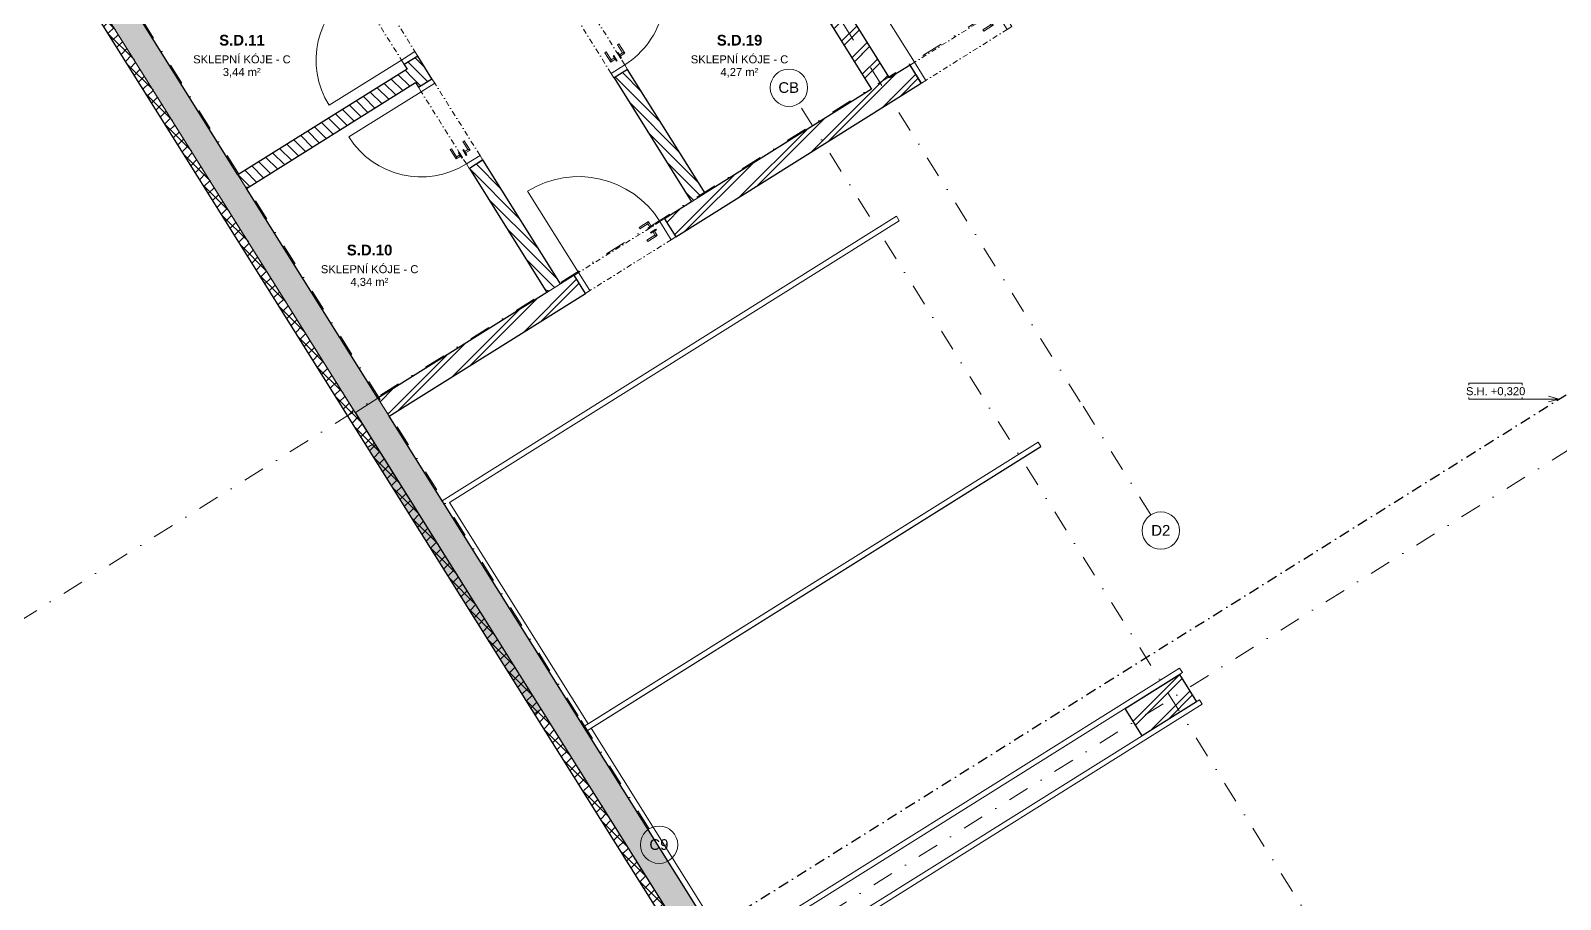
# Model space of a CAD drawing. Header units: millimetres. Extents: x -257414 to 61410, y -2356 to 77022.
# Drawn here: x -247661 to -233322, y 43236 to 51384 of the extents above; entities that cross this region are included whole.
import ezdxf

# ---------------------------------------------------------------- set-up
doc = ezdxf.new("R2010")
doc.units = ezdxf.units.MM
for name, pattern in [('HA_DashDot_10mm-S3mm', [500, 200, -150, 0, -150]), ('HA_DashDot_2_2mm-S0_6mm', [110, 50, -30, 0, -30]), ('HA_DashDot_4mm-S1mm', [200, 100, -50, 0, -50])]:
    doc.linetypes.add(name, pattern=pattern)
for name, color, linetype, lineweight in [('-UNDERLAY_A-AREA-____-IDEN', 9, 'Continuous', 9), ('-UNDERLAY_A-DOOR-____-OTLN', 9, 'Continuous', 9), ('-UNDERLAY_A-DOOR-FRAM-MCUT', 9, 'Continuous', 9), ('-UNDERLAY_A-FLOR-____-OTLN', 9, 'Continuous', 9), ('-UNDERLAY_A-FLOR-____-OVHD', 9, 'HA_DashDot_4mm-S1mm', 25), ('-UNDERLAY_A-FLOR-____-PATT', 9, 'Continuous', 9), ('-UNDERLAY_A-WALL-____-MCUT', 9, 'Continuous', 9), ('-UNDERLAY_A-WALL-____-PATT', 9, 'Continuous', 25), ('-UNDERLAY_C-PRKG-____-OTLN', 9, 'Continuous', 9), ('-UNDERLAY_G-____-____-DIMS', 9, 'Continuous', 5), ('-UNDERLAY_I-WALL-____-MCUT', 9, 'Continuous', 25), ('-UNDERLAY_S-COLS-____-MCUT', 9, 'Continuous', 25), ('-UNDERLAY_S-COLS-____-OTLN', 9, 'Continuous', 9), ('-UNDERLAY_S-GRID-____-IDEN', 9, 'Continuous', 9), ('-UNDERLAY_S-GRID-____-OTLN', 9, 'Continuous', 5), ('A-DOOR-____-MCUT', 9, 'HA_DashDot_2_2mm-S0_6mm', 9), ('A-DOOR-____-OTLN', 9, 'Continuous', 9), ('C-PRKG-____-OTLN', 9, 'Continuous', 5)]:
    doc.layers.add(name, color=color, linetype=linetype, lineweight=lineweight)
doc.styles.add('Arial_1', font='arial.ttf', dxfattribs={"height": 100})
doc.styles.add('Arial_2', font='arial.ttf', dxfattribs={"height": 75})
doc.styles.add('Arial_B', font='arialbd.ttf', dxfattribs={"height": 100})
pattern_1 = [(45, (39655.53, 4369.22), (-125.7236, 125.7236), []), (45, (39655.53, 4559.72), (-125.7236, 125.7236), [])]
pattern_2 = [(135, (39655.53, 4369.22), (-53.03301, -53.03301), [])]

# ---------------------------------------------------------------- blocks, each defined once
blk = doc.blocks.new('HA_sCO_Rectangle - 300X600-1468925-1PP')
at = {"layer": '-UNDERLAY_S-COLS-____-OTLN', "lineweight": 5}
h = blk.add_hatch(dxfattribs=at)
h.set_pattern_fill('FP_9', color=256, style=0, pattern_type=2)
h.set_pattern_definition([(102.939, (50834.08, 721.8), (-173.2855, -39.81183), []), (102.939, (50672.63, 822.92), (-173.2855, -39.81183), [])])
h.paths.add_polyline_path([(150, -300), (150, 300), (-150, 300), (-150, -300)])
at = {"layer": '-UNDERLAY_S-COLS-____-MCUT'}
for p, q in [((-150, 300), (150, 300)), ((-150, -300), (-150, 300)), ((150, 300), (150, -300)), ((150, -300), (-150, -300))]:
    blk.add_line(p, q, dxfattribs=at)
blk = doc.blocks.new('HA_PA_Perpendicular_SingleStall - Generic-1370711-1PP')
at = {"layer": 'C-PRKG-____-OTLN'}
for p, q in [((-25, 25), (-25, -5000)), ((2525, 25), (2525, -5000)), ((25, -25), (2475, -25)), ((25, -5000), (25, -25)), ((2475, -25), (2475, -5000)), ((-25, -5000), (25, -5000)), ((2525, -5000), (2475, -5000))]:
    blk.add_line(p, q, dxfattribs=at)
blk = doc.blocks.new('HA_PA_Perpendicular_SingleStall - Generic-V8-1PP')
at = {"layer": 'C-PRKG-____-OTLN'}
for p, q in [((-25, 25), (-25, -5000)), ((2525, 25), (2525, -4365)), ((25, -25), (2475, -25)), ((25, -5000), (25, -25)), ((2475, -25), (2475, -5000)), ((-25, -5000), (25, -5000)), ((2525, -5000), (2475, -5000)), ((2525, -4965), (2525, -5000))]:
    blk.add_line(p, q, dxfattribs=at)
blk = doc.blocks.new('HA_DR_Single_Swing_Solid - In_900x1970_SKLEP-1383690-1PP')
at = {"layer": '-UNDERLAY_A-DOOR-FRAM-MCUT'}
for p, q in [((-450, 100), (-500, 100)), ((-500, 100), (-500, -100)), ((-450, -100), (-450, 100)), ((500, 100), (450, 100)), ((450, 100), (450, -100)), ((500, -100), (500, 100)), ((-500, -100), (-450, -100)), ((450, -100), (500, -100))]:
    blk.add_line(p, q, dxfattribs=at)
at = {"layer": 'A-DOOR-____-MCUT'}
for p, q in [((-450, 100), (450, 100)), ((-450, -100), (450, -100))]:
    blk.add_line(p, q, dxfattribs=at)
at = {"layer": 'A-DOOR-____-OTLN'}
for p, q in [((-380, -52), (-320, -52)), ((-380, -52), (-380, -60)), ((-320, -60), (-380, -60)), ((-380, -100), (-320, -100)), ((-380, -100), (-380, -108)), ((-320, -108), (-380, -108)), ((-358, -3), (-358, -52)), ((-255, -3), (-358, -3)), ((-358, -108), (-358, -158)), ((-343, -52), (-343, -18)), ((-343, -18), (-255, -18)), ((-343, -143), (-343, -108)), ((-255, -143), (-343, -143)), ((-320, -60), (-320, -52)), ((-320, -108), (-320, -100)), ((-255, -3), (-255, -18)), ((-255, -143), (-255, -158)), ((-358, -158), (-255, -158))]:
    blk.add_line(p, q, dxfattribs=at)
at = {"layer": 'A-DOOR-____-OTLN', "lineweight": 5}
blk.add_line((450, -1000), (450, -100), dxfattribs=at)
blk.add_arc((450, -100), 900, 180, 270, dxfattribs=at)
at = {"layer": 'A-DOOR-____-OTLN'}
for points in [[(-343, -18), (-343, -18), (-343, -17), (-343, -17), (-343, -17), (-344, -16), (-344, -16), (-345, -15), (-345, -15), (-346, -14), (-347, -13), (-347, -13), (-348, -12), (-348, -12), (-349, -11), (-349, -11), (-350, -10), (-350, -10), (-350, -10), (-351, -9), (-351, -9), (-352, -8), (-352, -8), (-353, -7), (-353, -7), (-354, -6), (-354, -6), (-355, -5), (-355, -5), (-356, -4), (-356, -4), (-357, -3), (-357, -3), (-357, -3), (-358, -3), (-358, -3)], [(-358, -158), (-358, -158), (-357, -157), (-357, -157), (-357, -157), (-356, -156), (-356, -156), (-355, -155), (-355, -155), (-354, -154), (-353, -153), (-353, -153), (-352, -152), (-352, -152), (-351, -151), (-351, -151), (-350, -150), (-350, -150), (-350, -150), (-349, -149), (-349, -149), (-348, -148), (-348, -148), (-347, -147), (-347, -147), (-346, -146), (-346, -146), (-345, -145), (-345, -145), (-344, -144), (-344, -144), (-343, -143), (-343, -143), (-343, -143), (-343, -143), (-343, -143)]]:
    blk.add_open_spline(points, degree=3, knots=[0, 0, 0, 0, 0.083333, 0.125, 0.166667, 0.208333, 0.229167, 0.25, 0.291667, 0.333333, 0.354167, 0.375, 0.395833, 0.416667, 0.4375, 0.458333, 0.479167, 0.5, 0.520833, 0.541667, 0.5625, 0.583333, 0.604167, 0.625, 0.645833, 0.666667, 0.6875, 0.708333, 0.75, 0.770833, 0.791667, 0.833333, 0.875, 0.916667, 1, 1, 1, 1], dxfattribs=at)
blk = doc.blocks.new('HA_DR_Single_Swing_Solid - In_800x1970_SKLEP-V14-1PP')
at = {"layer": '-UNDERLAY_A-DOOR-FRAM-MCUT'}
for p, q in [((-400, 75), (-450, 75)), ((-450, 75), (-450, -75)), ((-400, -75), (-400, 75)), ((450, 75), (400, 75)), ((400, 75), (400, -75)), ((450, -75), (450, 75)), ((-450, -75), (-400, -75)), ((400, -75), (450, -75))]:
    blk.add_line(p, q, dxfattribs=at)
at = {"layer": 'A-DOOR-____-MCUT'}
for p, q in [((-400, 75), (400, 75)), ((-400, -75), (400, -75))]:
    blk.add_line(p, q, dxfattribs=at)
at = {"layer": 'A-DOOR-____-OTLN'}
for p, q in [((-308, 22), (-308, -27)), ((-205, 22), (-308, 22)), ((-293, -27), (-293, 7)), ((-293, 7), (-205, 7)), ((-205, 22), (-205, 7)), ((-330, -27), (-270, -27)), ((-330, -27), (-330, -35)), ((-270, -35), (-330, -35)), ((-330, -75), (-270, -75)), ((-330, -75), (-330, -83)), ((-270, -83), (-330, -83)), ((-308, -83), (-308, -133)), ((-308, -133), (-205, -133)), ((-293, -118), (-293, -83)), ((-205, -118), (-293, -118)), ((-270, -35), (-270, -27)), ((-270, -83), (-270, -75)), ((-205, -118), (-205, -133))]:
    blk.add_line(p, q, dxfattribs=at)
at = {"layer": 'A-DOOR-____-OTLN', "lineweight": 5}
blk.add_line((400, -875), (400, -75), dxfattribs=at)
blk.add_arc((400, -75), 800, 180, 270, dxfattribs=at)
at = {"layer": 'A-DOOR-____-OTLN'}
for points in [[(-293, 7), (-293, 7), (-293, 8), (-293, 8), (-293, 8), (-294, 9), (-294, 9), (-295, 10), (-295, 10), (-296, 11), (-297, 12), (-297, 12), (-298, 13), (-298, 13), (-299, 14), (-299, 14), (-300, 15), (-300, 15), (-300, 15), (-301, 16), (-301, 16), (-302, 17), (-302, 17), (-303, 18), (-303, 18), (-304, 19), (-304, 19), (-305, 20), (-305, 20), (-306, 21), (-306, 21), (-307, 22), (-307, 22), (-307, 22), (-308, 22), (-308, 22)], [(-308, -133), (-308, -133), (-307, -132), (-307, -132), (-307, -132), (-306, -131), (-306, -131), (-305, -130), (-305, -130), (-304, -129), (-303, -128), (-303, -128), (-302, -127), (-302, -127), (-301, -126), (-301, -126), (-300, -125), (-300, -125), (-300, -125), (-299, -124), (-299, -124), (-298, -123), (-298, -123), (-297, -122), (-297, -122), (-296, -121), (-296, -121), (-295, -120), (-295, -120), (-294, -119), (-294, -119), (-293, -118), (-293, -118), (-293, -118), (-293, -118), (-293, -118)]]:
    blk.add_open_spline(points, degree=3, knots=[0, 0, 0, 0, 0.083333, 0.125, 0.166667, 0.208333, 0.229167, 0.25, 0.291667, 0.333333, 0.354167, 0.375, 0.395833, 0.416667, 0.4375, 0.458333, 0.479167, 0.5, 0.520833, 0.541667, 0.5625, 0.583333, 0.604167, 0.625, 0.645833, 0.666667, 0.6875, 0.708333, 0.75, 0.770833, 0.791667, 0.833333, 0.875, 0.916667, 1, 1, 1, 1], dxfattribs=at)
blk = doc.blocks.new('HA_DR_Single_Swing_Solid - In_800x1970_SKLEP-V15-1PP')
at = {"layer": '-UNDERLAY_A-DOOR-FRAM-MCUT'}
for p, q in [((-450, -75), (-450, 75)), ((-450, 75), (-400, 75)), ((-400, 75), (-400, -75)), ((400, 75), (450, 75)), ((400, -75), (400, 75)), ((450, 75), (450, -75)), ((-400, -75), (-450, -75)), ((450, -75), (400, -75))]:
    blk.add_line(p, q, dxfattribs=at)
at = {"layer": 'A-DOOR-____-MCUT'}
for p, q in [((-400, 75), (400, 75)), ((-400, -75), (400, -75))]:
    blk.add_line(p, q, dxfattribs=at)
at = {"layer": 'A-DOOR-____-OTLN', "lineweight": 5}
blk.add_line((400, 875), (400, 75), dxfattribs=at)
at = {"layer": 'A-DOOR-____-OTLN'}
for p, q in [((-330, 83), (-270, 83)), ((-330, 83), (-330, 75)), ((-270, 75), (-330, 75)), ((-330, 35), (-270, 35)), ((-330, 35), (-330, 27)), ((-270, 27), (-330, 27)), ((-308, 132), (-308, 83)), ((-205, 132), (-308, 132)), ((-308, 27), (-308, -22)), ((-293, 83), (-293, 118)), ((-293, 118), (-205, 118)), ((-293, -8), (-293, 27)), ((-270, 75), (-270, 83)), ((-270, 27), (-270, 35)), ((-205, 132), (-205, 118)), ((-308, -22), (-205, -22)), ((-205, -8), (-293, -8)), ((-205, -8), (-205, -22))]:
    blk.add_line(p, q, dxfattribs=at)
at = {"layer": 'A-DOOR-____-OTLN', "lineweight": 5}
blk.add_arc((400, 75), 800, 90, 180, dxfattribs=at)
at = {"layer": 'A-DOOR-____-OTLN'}
for points in [[(-293, 118), (-293, 118), (-293, 118), (-293, 118), (-293, 118), (-294, 119), (-294, 119), (-295, 120), (-295, 120), (-296, 121), (-297, 122), (-297, 122), (-298, 123), (-298, 123), (-299, 124), (-299, 124), (-300, 125), (-300, 125), (-300, 125), (-301, 126), (-301, 126), (-302, 127), (-302, 127), (-303, 128), (-303, 128), (-304, 129), (-304, 129), (-305, 130), (-305, 130), (-306, 131), (-306, 131), (-307, 132), (-307, 132), (-307, 132), (-308, 132), (-308, 132)], [(-308, -22), (-308, -22), (-307, -22), (-307, -22), (-307, -22), (-306, -21), (-306, -21), (-305, -20), (-305, -20), (-304, -19), (-303, -18), (-303, -18), (-302, -17), (-302, -17), (-301, -16), (-301, -16), (-300, -15), (-300, -15), (-300, -15), (-299, -14), (-299, -14), (-298, -13), (-298, -13), (-297, -12), (-297, -12), (-296, -11), (-296, -11), (-295, -10), (-295, -10), (-294, -9), (-294, -9), (-293, -8), (-293, -8), (-293, -8), (-293, -8), (-293, -8)]]:
    blk.add_open_spline(points, degree=3, knots=[0, 0, 0, 0, 0.083333, 0.125, 0.166667, 0.208333, 0.229167, 0.25, 0.291667, 0.333333, 0.354167, 0.375, 0.395833, 0.416667, 0.4375, 0.458333, 0.479167, 0.5, 0.520833, 0.541667, 0.5625, 0.583333, 0.604167, 0.625, 0.645833, 0.666667, 0.6875, 0.708333, 0.75, 0.770833, 0.791667, 0.833333, 0.875, 0.916667, 1, 1, 1, 1], dxfattribs=at)
blk = doc.blocks.new('Grid - Radius 3_5mm-353793-1PP')
at = {"layer": '-UNDERLAY_S-GRID-____-IDEN'}
blk.add_circle((0, 0), 3.5, dxfattribs=at)
blk = doc.blocks.new('Spot Elevations - Generic-448778-1PP')
at = {"layer": '-UNDERLAY_G-____-____-DIMS', "lineweight": 9}
for p, q in [((-5, 0), (-5, 3)), ((-5, 3), (5, 3)), ((5, 3), (5, 0)), ((5, 0), (-5, 0))]:
    blk.add_line(p, q, dxfattribs=at)
blk = doc.blocks.new('A$C4e1402a9')
at = {"layer": '-UNDERLAY_A-FLOR-____-PATT'}
h = blk.add_hatch(color=256, dxfattribs=at)
h.paths.add_polyline_path([(6187, 46987), (6254, 47029), (4691, 49525), (4623, 49482), (5385, 48266)])
h.paths.add_polyline_path([(20996, 56263), (21170, 56372), (19607, 58868), (19433, 58759), (20307, 57364)])
at = {"layer": '-UNDERLAY_A-WALL-____-PATT', "lineweight": 5}
h = blk.add_hatch(dxfattribs=at)
h.set_pattern_fill('FP_3', color=256, style=0, pattern_type=2)
h.set_pattern_definition(pattern_2)
h.paths.add_polyline_path([(7663, 51788), (7791, 51867), (7063, 53029), (6936, 52949), (7020, 52815)])
h.paths.add_polyline_path([(6458, 53712), (6585, 53792), (6452, 54004), (6325, 53924)])
h.paths.add_polyline_path([(5847, 54687), (5975, 54766), (5290, 55860), (5163, 55780), (5783, 54790)])
h.paths.add_polyline_path([(4685, 56543), (4812, 56622), (4069, 57809), (3942, 57729), (4682, 56547)])
h.paths.add_polyline_path([(3464, 58492), (3591, 58571), (2843, 59766), (2716, 59687), (3458, 58501)])
h.paths.add_polyline_path([(2238, 60449), (2365, 60529), (1595, 61758), (1468, 61678), (2212, 60491)])
h = blk.add_hatch(dxfattribs=at)
h.set_pattern_fill('FP_15', color=256, style=0, pattern_type=2)
h.set_pattern_definition([(45, (39655.53, 4369.22), (-53.03301, 53.03301), []), (135, (39655.53, 4369.22), (-53.03301, -53.03301), [])])
h.paths.add_polyline_path([(26013, 15334), (26081, 15376), (-1859, 59983), (-1927, 59941), (25330, 16424)])
h = blk.add_hatch(dxfattribs=at)
h.set_pattern_fill('FP_2', color=256, style=0, pattern_type=2)
h.set_pattern_definition([(45, (39655.53, 4369.22), (0, 106.06602), [75, -75]), (135, (39655.53, 4425.29), (-106.06602, 7e-15), [75, -75])])
h.paths.add_polyline_path([(13320, 35750), (13531, 35882), (-1605, 60048), (-1817, 59915), (11178, 39168)])
h = blk.add_hatch(dxfattribs=at)
h.set_pattern_fill('FP_3', color=256, style=0, pattern_type=2)
h.set_pattern_definition(pattern_2)
h.paths.add_polyline_path([(6307, 50938), (6435, 51018), (5707, 52180), (5580, 52100), (5844, 51678)])
h.paths.add_polyline_path([(5102, 52863), (5229, 52942), (5096, 53154), (4969, 53075), (5075, 52905)])
h.paths.add_polyline_path([(4492, 53837), (4619, 53917), (4040, 54841), (3913, 54761), (4420, 53952)])
h.paths.add_polyline_path([(3435, 55524), (3562, 55604), (2710, 56964), (2583, 56884), (3351, 55658)])
h.paths.add_polyline_path([(2105, 57647), (2233, 57726), (890, 59870), (763, 59791), (2105, 57648)])
h = blk.add_hatch(dxfattribs=at)
h.set_pattern_fill('FP_1', color=256, style=0, pattern_type=2)
h.set_pattern_definition(pattern_1)
h.paths.add_polyline_path([(4829, 49776), (6668, 50928), (6562, 51098), (4723, 49946)])
h.paths.add_polyline_path([(7515, 51459), (9816, 52900), (9710, 53070), (7409, 51629), (7434, 51589)])
h.paths.add_polyline_path([(10664, 53431), (12681, 54695), (12574, 54864), (10557, 53601)])
h.paths.add_polyline_path([(13528, 55225), (15198, 56271), (15091, 56441), (13422, 55395), (13488, 55289)])
h.paths.add_polyline_path([(16045, 56802), (16626, 57166), (16519, 57335), (15939, 56971)])
h.paths.add_polyline_path([(17473, 57696), (19147, 58745), (19041, 58914), (17367, 57866)])
h = blk.add_hatch(dxfattribs=at)
h.set_pattern_fill('FP_1', color=256, style=0, pattern_type=2)
h.set_pattern_definition(pattern_1)
h.paths.add_polyline_path([(9350, 52844), (9519, 52950), (5931, 58680), (5761, 58573), (9085, 53267)])
h = blk.add_hatch(dxfattribs=at)
h.set_pattern_fill('FP_3', color=256, style=0, pattern_type=2)
h.set_pattern_definition(pattern_2)
h.paths.add_polyline_path([(3491, 51913), (5075, 52905), (4996, 53032), (3411, 52040)])
at = {"layer": '-UNDERLAY_A-FLOR-____-OTLN'}
for p, q in [((4511, 49813), (4723, 49946)), ((7634, 44826), (4511, 49813)), ((4623, 49482), (4691, 49525)), ((6254, 47029), (6187, 46987))]:
    blk.add_line(p, q, dxfattribs=at)
at = {"layer": '-UNDERLAY_A-FLOR-____-OVHD'}
blk.add_line((7634, 44826), (22482, 54126), dxfattribs=at)
at = {"layer": '-UNDERLAY_A-WALL-____-MCUT', "lineweight": 25}
blk.add_line((-1927, 59941), (26055, 15266), dxfattribs=at)
at = {"layer": '-UNDERLAY_A-WALL-____-MCUT'}
for p, q in [((-1817, 59915), (26081, 15376)), ((-1817, 59915), (13320, 35750)), ((3411, 52040), (3491, 51913)), ((7663, 51788), (7791, 51867)), ((6307, 50938), (6435, 51018)), ((4723, 49946), (4829, 49776))]:
    blk.add_line(p, q, dxfattribs=at)
at = {"layer": '-UNDERLAY_G-____-____-DIMS', "lineweight": 9}
for p, q in [((15264, 49938), (15198, 49938)), ((15796, 49938), (15264, 49938)), ((15796, 49938), (15696, 49965)), ((15796, 49938), (15696, 49911))]:
    blk.add_line(p, q, dxfattribs=at)
at = {"layer": '-UNDERLAY_I-WALL-____-MCUT'}
for p, q in [((8118, 54811), (9350, 52844)), ((9519, 52950), (8439, 54675)), ((3411, 52040), (2434, 53599)), ((5096, 53154), (4969, 53075)), ((4969, 53075), (4996, 53032)), ((5229, 52942), (5096, 53154)), ((9710, 53070), (9519, 52950)), ((9816, 52900), (9710, 53070)), ((4996, 53032), (3411, 52040)), ((5102, 52863), (5229, 52942)), ((7063, 53029), (6936, 52949)), ((6936, 52949), (7663, 51788)), ((7791, 51867), (7063, 53029)), ((3491, 51913), (5075, 52905)), ((5075, 52905), (5102, 52863)), ((7515, 51459), (9816, 52900)), ((9350, 52844), (7791, 51867)), ((5707, 52180), (5580, 52100)), ((5580, 52100), (6307, 50938)), ((6435, 51018), (5707, 52180)), ((4723, 49946), (3491, 51913)), ((7663, 51788), (7409, 51629)), ((7409, 51629), (7515, 51459)), ((6562, 51098), (6435, 51018)), ((6668, 50928), (6562, 51098)), ((6307, 50938), (4723, 49946)), ((4829, 49776), (6668, 50928)), ((13399, 36094), (4829, 49776))]:
    blk.add_line(p, q, dxfattribs=at)
at = {"layer": '-UNDERLAY_S-GRID-____-OTLN', "linetype": 'HA_DashDot_10mm-S3mm', "lineweight": 9}
for p, q in [((1355, 47849), (30513, 66112)), ((11305, 49912), (1513, 65544)), ((6601, 46966), (-3190, 62598)), ((4708, 42462), (24675, 54968)), ((9331, 51649), (8668, 52708)), ((28428, 21161), (9331, 51649)), ((11968, 48852), (11305, 49912)), ((7265, 45906), (6601, 46966))]:
    blk.add_line(p, q, dxfattribs=at)
at = {"layer": '-UNDERLAY_A-DOOR-____-OTLN'}
for name, p, rotation in [('HA_DR_Single_Swing_Solid - In_900x1970_SKLEP-1383690-1PP', (10187, 53250), 212.0623857557161), ('HA_DR_Single_Swing_Solid - In_800x1970_SKLEP-V14-1PP', (6760, 53371), 122.0623857557159), ('HA_DR_Single_Swing_Solid - In_800x1970_SKLEP-V14-1PP', (4794, 53496), 302.0623857557159), ('HA_DR_Single_Swing_Solid - In_800x1970_SKLEP-V15-1PP', (5404, 52521), 122.0623857557159), ('HA_DR_Single_Swing_Solid - In_900x1970_SKLEP-1383690-1PP', (7038, 51278), 212.0623857557161)]:
    blk.add_blockref(name, p, dxfattribs=dict(at, rotation=rotation))
at = {"layer": '-UNDERLAY_C-PRKG-____-OTLN', "rotation": 122.0612494774558}
for name, p in [('HA_PA_Perpendicular_SingleStall - Generic-1370711-1PP', (6686, 46858)), ('HA_PA_Perpendicular_SingleStall - Generic-1370711-1PP', (8013, 44740)), ('HA_PA_Perpendicular_SingleStall - Generic-V8-1PP', (9526, 42324))]:
    blk.add_blockref(name, p, dxfattribs=at)
at = {"layer": '-UNDERLAY_G-____-____-DIMS', "lineweight": 9, "xscale": 49.99999999999998, "yscale": 49.99999999999998, "zscale": 49.99999999999998}
blk.add_blockref('Spot Elevations - Generic-448778-1PP', (15198, 49938), dxfattribs=at)
at = {"layer": '-UNDERLAY_S-COLS-____-OTLN', "rotation": 302.061249477455}
blk.add_blockref('HA_sCO_Rectangle - 300X600-1468925-1PP', (12060, 47067), dxfattribs=at)
at = {"layer": '-UNDERLAY_S-GRID-____-IDEN', "xscale": 49.99999999999998, "yscale": 49.99999999999998, "zscale": 49.99999999999998}
for p, rotation in [((8575, 52857), 32.06124947745563), ((12061, 48704), 32.06124947745571), ((7358, 45758), 32.06124947745571)]:
    blk.add_blockref('Grid - Radius 3_5mm-353793-1PP', p, dxfattribs=dict(at, rotation=rotation))
at = {"layer": '-UNDERLAY_A-AREA-____-IDEN', "lineweight": 5, "attachment_point": 1}
for s, insert, char_height, width, style in [('S.D.11', (3235, 53353), 100, 529.11, 'Arial_B'), ('S.D.19', (7899, 53353), 100, 529.11, 'Arial_B'), ('SKLEPNÍ KÓJE - C', (2991, 53161), 75, 1114.35, 'Arial_2'), ('SKLEPNÍ KÓJE - C', (7655, 53161), 75, 1114.35, 'Arial_2'), ('3,44 m²', (3269, 53042), 75, 440.93, 'Arial_2'), ('4,27 m²', (7933, 53042), 75, 440.93, 'Arial_2'), ('S.D.10', (4431, 51385), 100, 529.11, 'Arial_B'), ('SKLEPNÍ KÓJE - C', (4188, 51193), 75, 1114.35, 'Arial_2'), ('4,34 m²', (4465, 51074), 75, 440.93, 'Arial_2')]:
    blk.add_mtext(s, dxfattribs=dict(at, insert=insert, char_height=char_height, width=width, style=style))
at = {"layer": '-UNDERLAY_S-GRID-____-IDEN', "lineweight": 5, "char_height": 100, "attachment_point": 1, "style": 'Arial_1'}
for s, insert, width in [('CB', (8476, 52909), 240.51), ('D2', (11971, 48756), 220.46), ('C9', (7267, 45810), 220.46)]:
    blk.add_mtext(s, dxfattribs=dict(at, insert=insert, width=width))
at = {"layer": '-UNDERLAY_G-____-____-DIMS', "lineweight": 9, "insert": (14921, 50049), "char_height": 75, "width": 664.78, "attachment_point": 1, "line_spacing_factor": 0.941778, "style": 'Arial_2', "bg_fill": 3, "box_fill_scale": 1.25, "bg_fill_color": 256, "bg_fill_true_color": 13158600, "bg_fill_transparency": 0}
blk.add_mtext('S.H. +0,320', dxfattribs=at)

msp = doc.modelspace()

# ---------------------------------------------------------------- block references
at = {"color": 252}
msp.add_blockref('A$C4e1402a9', (-249128, -2009), dxfattribs=at)

doc.saveas('drawing.dxf')
